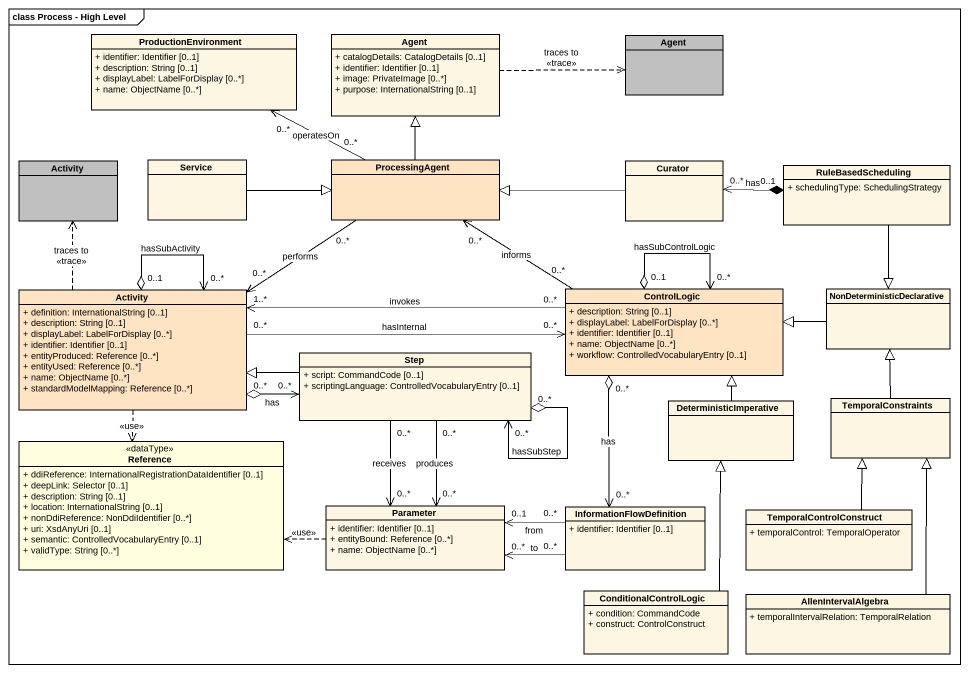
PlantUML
@startuml
mainframe class Process - High Level
hide circle
hide empty members
skinparam classAttributeIconSize 0
class ProductionEnvironment {
  + identifier: Identifier [0..1]
  + description: String [0..1]
  + displayLabel: LabelForDisplay [0..*]
  + name: ObjectName [0..*]
}
class "Agent" as Agent_ {
  + catalogDetails: CatalogDetails [0..1]
  + identifier: Identifier [0..1]
  + image: PrivateImage [0..*]
  + purpose: InternationalString [0..1]
}
class "Agent" as Agent__2 #C0C0C0
class Activity #C0C0C0
class Service
class ProcessingAgent #FFE4C4
class Curator
class RuleBasedScheduling {
  + schedulingType: SchedulingStrategy
}
class "Activity" as Activity_2 #FFE4C4 {
  + definition: InternationalString [0..1]
  + description: String [0..1]
  + displayLabel: LabelForDisplay [0..*]
  + identifier: Identifier [0..1]
  + entityProduced: Reference [0..*]
  + entityUsed: Reference [0..*]
  + name: ObjectName [0..*]
  + standardModelMapping: Reference [0..*]
}
class ControlLogic #FFE4C4 {
  + description: String [0..1]
  + displayLabel: LabelForDisplay [0..*]
  + identifier: Identifier [0..1]
  + name: ObjectName [0..*]
  + workflow: ControlledVocabularyEntry [0..1]
}
class NonDeterministicDeclarative
class Step {
  + script: CommandCode [0..1]
  + scriptingLanguage: ControlledVocabularyEntry [0..1]
}
class DeterministicImperative
class TemporalConstraints
class Reference <<dataType>> #FFFFE0 {
  + ddiReference: InternationalRegistrationDataIdentifier [0..1]
  + deepLink: Selector [0..1]
  + description: String [0..1]
  + location: InternationalString [0..1]
  + nonDdiReference: NonDdiIdentifier [0..*]
  + uri: XsdAnyUri [0..1]
  + semantic: ControlledVocabularyEntry [0..1]
  + validType: String [0..*]
}
class Parameter {
  + identifier: Identifier [0..1]
  + entityBound: Reference [0..*]
  + name: ObjectName [0..*]
}
class InformationFlowDefinition {
  + identifier: Identifier [0..1]
}
class TemporalControlConstruct {
  + temporalControl: TemporalOperator
}
class ConditionalControlLogic {
  + condition: CommandCode
  + construct: ControlConstruct
}
class AllenIntervalAlgebra {
  + temporalIntervalRelation: TemporalRelation
}
Agent_ .right.> Agent__2 : traces to\n<<trace>>
Service -right-|> ProcessingAgent
ProcessingAgent "0..*" -left-> "0..*" ProductionEnvironment : operatesOn
ProcessingAgent -up-|> Agent_
ProcessingAgent "0..*" -left-> "0..*" Activity_2 : performs
Curator -left-|> ProcessingAgent
Curator "0..*" <-right-* "0..1" RuleBasedScheduling : has
RuleBasedScheduling --|> NonDeterministicDeclarative
Activity_2 .up.> Activity : traces to\n<<trace>>
Activity_2 "0..*" <--o "0..1" Activity_2 : hasSubActivity
Activity_2 "0..*" -right-> "0..*" ControlLogic : hasInternal
Activity_2 ..> Reference : <<use>>
ControlLogic "0..*" -left-> "0..*" ProcessingAgent : informs
ControlLogic "0..*" -left-> "1..*" Activity_2 : invokes
ControlLogic "0..*" <--o "0..1" ControlLogic : hasSubControlLogic
NonDeterministicDeclarative -left-|> ControlLogic
Step -left-|> Activity_2
Step "0..*" <-left-o "0..*" Activity_2 : has
Step "0..*" <--o "0..*" Step : hasSubStep
Step "0..*" --> "0..*" Parameter : produces
Step "0..*" --> "0..*" Parameter : receives
DeterministicImperative -up-|> ControlLogic
TemporalConstraints -up-|> NonDeterministicDeclarative
Parameter .left.> Reference : <<use>>
InformationFlowDefinition "0..*" <-up-o "0..*" ControlLogic : has
InformationFlowDefinition "0..*" -left-> "0..1" Parameter : from
InformationFlowDefinition "0..*" -left-> "0..*" Parameter : to
TemporalControlConstruct -up-|> TemporalConstraints
ConditionalControlLogic -up-|> DeterministicImperative
AllenIntervalAlgebra -up-|> TemporalConstraints
@enduml
